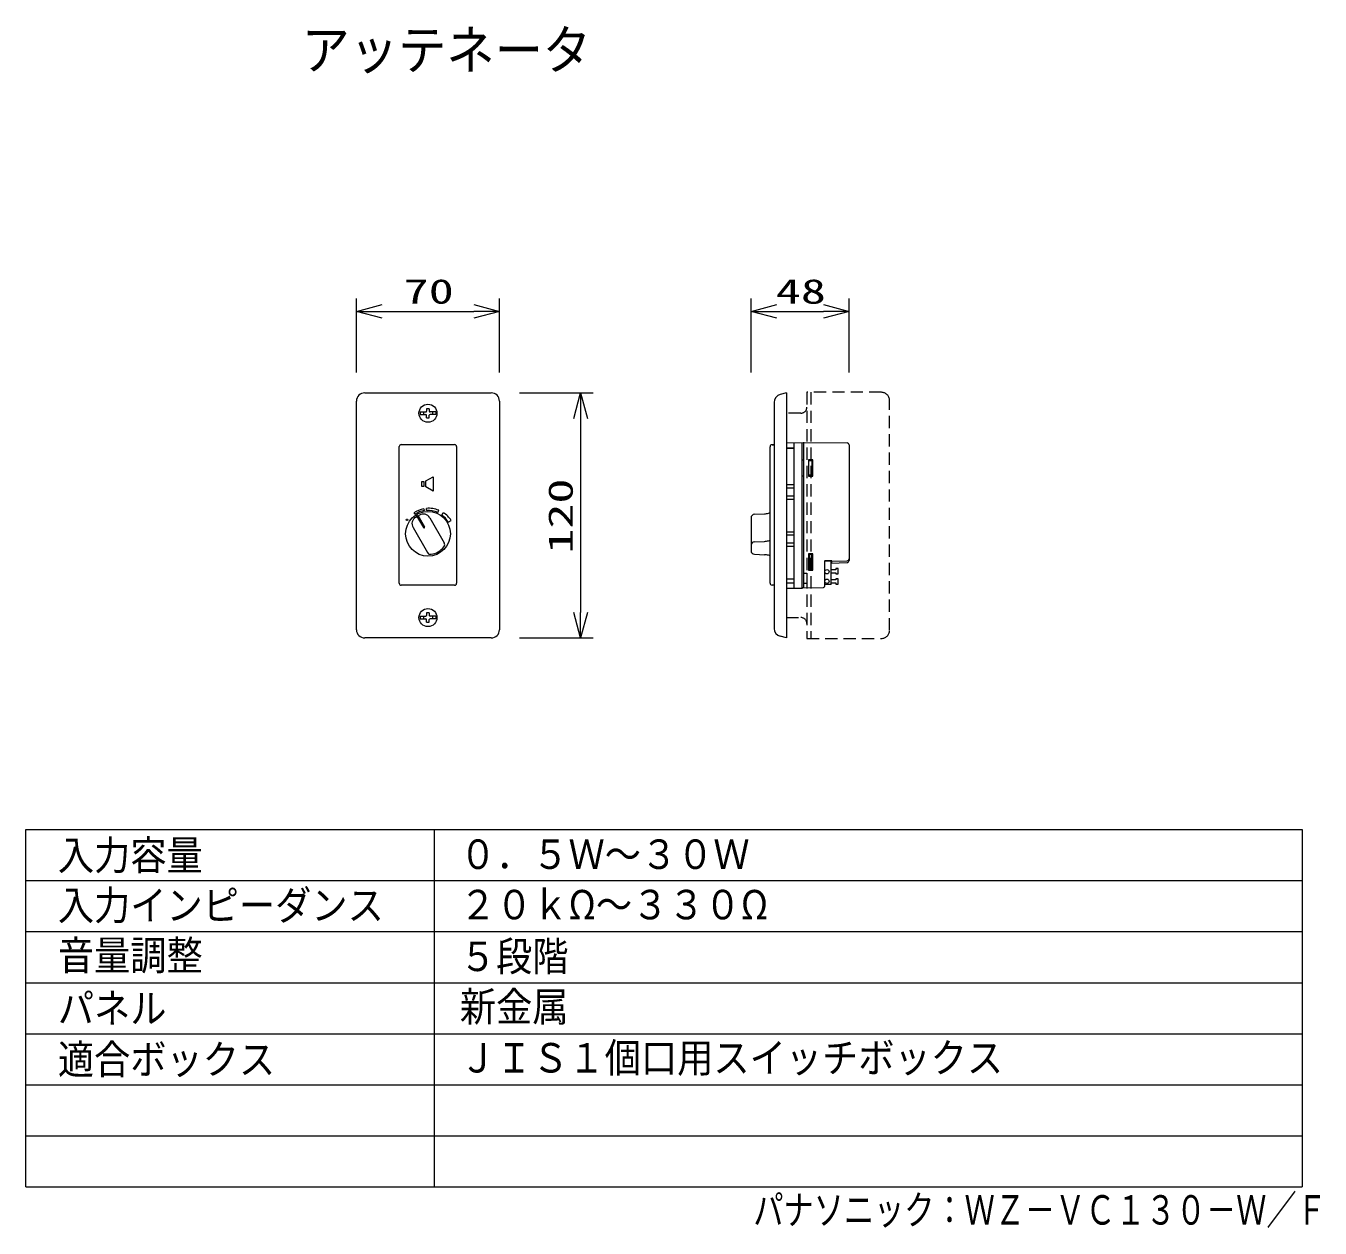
# Model space of a CAD drawing. Units: millimetres on the paper. Extents: x -62 to 64, y -58 to 59.
import ezdxf
from ezdxf.enums import TextEntityAlignment as Align

# ---------------------------------------------------------------- set-up
doc = ezdxf.new("R2010")
doc.units = ezdxf.units.MM
doc.linetypes.add('DASHED1', pattern=[1.8, 1.2, -0.6])
doc.layers.add('0-0_相当品', color=4, linetype='Continuous')
doc.layers.add('0-2_MOJI1', color=7, linetype='Continuous')
for name, color, linetype, lineweight in [('0-1_WAKU', 4, 'Continuous', 9), ('0-3_GAIKEI', 4, 'Continuous', 9), ('0-4_SUNPO', 7, 'Continuous', 9), ('0-5_0', 7, 'Continuous', 9)]:
    doc.layers.add(name, color=color, linetype=linetype, lineweight=lineweight)
doc.styles.add('ＭＳ ゴシック', font='')
doc.styles.get('ＭＳ ゴシック').set_extended_font_data('MS Gothic')

# ---------------------------------------------------------------- blocks, each defined once
blk = doc.blocks.new('_Open30')
at = {"layer": '0-5_0'}
blk.add_line((0, 0), (-1, 0), dxfattribs=at)
blk.add_lwpolyline([(-1, 0.2679), (0, 0), (-1, -0.2679)], dxfattribs=at)

msp = doc.modelspace()

# ---------------------------------------------------------------- linework, layer by layer
at = {"layer": '0-1_WAKU', "color": 3}
for p, q in [((-62.5, -54.367), (-62.5, -19.367)), ((-62.5, -19.367), (62.5, -19.367)), ((-22.5, -54.367), (-22.5, -19.367)), ((62.5, -19.367), (62.5, -54.367)), ((-62.5, -54.367), (62.5, -54.367))]:
    msp.add_line(p, q, dxfattribs=at)
at = {"layer": '0-1_WAKU'}
for p, q in [((-62.5, -24.367), (62.5, -24.367)), ((-62.5, -29.367), (62.5, -29.367)), ((-62.5, -34.367), (62.5, -34.367)), ((-62.5, -39.367), (62.5, -39.367)), ((-62.5, -44.367), (62.5, -44.367)), ((-62.5, -49.367), (62.5, -49.367))]:
    msp.add_line(p, q, dxfattribs=at)
at = {"layer": '0-3_GAIKEI', "color": 7}
for p, q in [((-29.323, 23.391), (-16.923, 23.391)), ((11.977, 23.391), (11.977, -0.609)), ((-30.123, 0.191), (-30.123, 22.591)), ((-16.123, 22.591), (-16.123, 0.191)), ((10.777, 22.455), (10.777, 0.326)), ((10.377, 4.767), (10.377, 18.114)), ((10.575, 18.312), (10.777, 18.314)), ((10.777, 18.314), (10.577, 18.314)), ((8.846, 11.504), (9.818, 11.553)), ((8.514, 11.155), (8.514, 7.96)), ((8.846, 8.802), (9.818, 8.85)), ((8.846, 7.589), (9.818, 7.541)), ((10.777, 4.567), (10.577, 4.567)), ((-16.923, -0.609), (-29.323, -0.609)), ((11.977, -0.609), (11.37, -0.447))]:
    msp.add_line(p, q, dxfattribs=at)
at = {"layer": '0-3_GAIKEI'}
for p, q in [((11.977, 23.391), (11.37, 23.228)), ((-22.993, 21.841), (-22.993, 21.591)), ((-23.893, 21.521), (-23.323, 21.521)), ((-23.573, 21.521), (-23.573, 21.261)), ((-23.253, 20.941), (-23.253, 21.191)), ((-23.253, 20.941), (-22.993, 20.941)), ((-22.993, 20.941), (-22.993, 21.191)), ((-22.353, 21.521), (-22.923, 21.521)), ((-22.353, 21.261), (-22.923, 21.261)), ((-22.674, 21.521), (-22.674, 21.261)), ((-22.353, 21.521), (-22.353, 21.261)), ((-25.935, 4.746), (-25.935, 18.129)), ((-25.735, 18.329), (-20.521, 18.329)), ((-20.321, 18.129), (-20.321, 4.746)), ((11.977, 18.543), (17.915, 18.496)), ((11.977, 17.991), (12.737, 17.991)), ((12.737, 17.925), (11.977, 17.912)), ((12.737, 4.24), (12.737, 18.54)), ((13.537, 4.314), (13.537, 18.54)), ((13.657, 18.571), (13.657, 4.31)), ((18.114, 18.296), (18.114, 6.97)), ((13.537, 16.841), (13.657, 16.841)), ((14.557, 16.841), (14.157, 16.841)), ((14.157, 16.841), (14.157, 15.24)), ((14.157, 16.759), (14.457, 16.741)), ((14.457, 16.741), (14.457, 15.341)), ((14.557, 15.24), (14.557, 16.841)), ((13.657, 15.24), (13.537, 15.24)), ((14.457, 15.341), (14.157, 15.322)), ((14.157, 15.24), (14.557, 15.24)), ((-23.723, 14.225), (-23.723, 14.725)), ((-23.723, 14.725), (-23.523, 14.725)), ((-23.523, 14.225), (-23.723, 14.225)), ((-23.523, 14.725), (-23.523, 14.225)), ((-23.324, 14.775), (-22.623, 15.175)), ((-23.324, 14.175), (-23.324, 14.775)), ((-22.623, 13.775), (-23.324, 14.175)), ((-22.623, 15.175), (-22.623, 13.775)), ((11.977, 14.091), (12.737, 14.091)), ((12.737, 14.391), (12.037, 14.391)), ((11.977, 13.291), (12.737, 13.291)), ((12.037, 12.991), (12.737, 12.991)), ((-24.505, 11.632), (-24.415, 11.498)), ((-24.233, 11.343), (-24.112, 11.413)), ((-24.112, 11.413), (-23.455, 10.275)), ((-24.081, 11.36), (-23.969, 11.425)), ((-23.526, 12.039), (-23.497, 11.857)), ((-23.259, 11.882), (-23.269, 12.075)), ((-22.172, 11.673), (-22.068, 11.898)), ((-21.771, 11.435), (-21.607, 11.656)), ((-24.59, 10.2), (-23.176, 7.751)), ((-24.315, 11.225), (-24.203, 11.29)), ((-24.233, 11.343), (-23.576, 10.205)), ((-23.487, 10.181), (-23.479, 10.186)), ((-22.945, 11.15), (-21.529, 8.698)), ((-21.146, 10.735), (-20.857, 10.902)), ((11.977, 9.791), (12.737, 9.791)), ((11.977, 9.491), (12.737, 9.491)), ((11.977, 8.691), (12.737, 8.691)), ((11.977, 8.391), (12.737, 8.391)), ((14.257, 6.128), (14.257, 7.553)), ((15.694, 6.881), (15.694, 4.445)), ((16.354, 6.921), (15.72, 6.921)), ((16.354, 4.631), (16.354, 6.921)), ((16.354, 6.73), (17.919, 6.771)), ((16.414, 6.911), (17.919, 6.95)), ((11.977, 5.191), (12.737, 5.191)), ((13.657, 5.731), (13.977, 5.731)), ((13.977, 5.731), (13.977, 4.711)), ((16.806, 6.066), (16.354, 6.066)), ((16.354, 5.775), (16.806, 5.775)), ((16.806, 5.076), (16.354, 5.076)), ((16.806, 5.775), (16.806, 5.661)), ((16.806, 5.661), (17.054, 5.661)), ((17.054, 5.191), (16.806, 5.191)), ((16.806, 5.191), (16.806, 5.076)), ((17.054, 5.661), (17.054, 6.181)), ((17.054, 4.671), (17.054, 5.191)), ((-20.521, 4.546), (-25.735, 4.546)), ((11.977, 4.791), (12.737, 4.791)), ((13.537, 4.24), (11.977, 4.24)), ((13.537, 4.313), (15.595, 4.345)), ((13.537, 4.313), (13.537, 4.24)), ((13.657, 4.31), (13.537, 4.313)), ((13.977, 4.711), (13.657, 4.711)), ((16.354, 4.631), (15.694, 4.631)), ((16.354, 4.786), (16.806, 4.786)), ((-23.893, 1.521), (-23.323, 1.521)), ((-23.893, 1.521), (-23.893, 1.261)), ((-23.573, 1.521), (-23.573, 1.261)), ((-23.253, 1.841), (-23.253, 1.591)), ((-22.993, 1.841), (-23.253, 1.841)), ((-22.993, 1.841), (-22.993, 1.591)), ((-22.353, 1.521), (-22.923, 1.521)), ((-22.674, 1.521), (-22.674, 1.261)), ((-23.893, 1.261), (-23.323, 1.261)), ((-23.253, 0.941), (-23.253, 1.191)), ((-23.253, 0.941), (-22.993, 0.941)), ((-22.993, 0.941), (-22.993, 1.191))]:
    msp.add_line(p, q, dxfattribs=at)
at = {"layer": '0-3_GAIKEI', "linetype": 'DASHED1'}
for p, q in [((21.277, 23.441), (13.977, 23.441)), ((13.977, 23.441), (13.977, -0.659)), ((14.377, 23.441), (14.377, -0.659)), ((22.077, 0.141), (22.077, 22.641)), ((13.377, 21.391), (11.977, 21.391)), ((11.977, 1.391), (13.377, 1.391)), ((13.977, -0.659), (21.277, -0.659))]:
    msp.add_line(p, q, dxfattribs=at)
at = {"layer": '0-3_GAIKEI'}
for points in [[(-22.993, 21.841), (-23.253, 21.841), (-23.253, 21.591)], [(-23.893, 21.521), (-23.893, 21.261), (-23.323, 21.261)], [(14.157, 6.122), (14.457, 6.141), (14.457, 7.541), (14.157, 7.559)], [(16.414, 6.731), (16.414, 6.953), (15.746, 6.941)], [(17.054, 6.181), (16.806, 6.181), (16.806, 6.066)], [(16.806, 4.786), (16.806, 4.671), (17.054, 4.671)], [(-22.353, 1.521), (-22.353, 1.261), (-22.923, 1.261)]]:
    msp.add_lwpolyline(points, dxfattribs=at)
msp.add_lwpolyline([(14.157, 6.041), (14.557, 6.041), (14.557, 7.641), (14.157, 7.641)], close=True, dxfattribs=at)
for centre, radius in [((-23.123, 21.391), 0.883), ((-23.123, 9.591), 2.19), ((-25.183, 10.955), 0.0741), ((15.941, 5.873), 0.212), ((15.941, 4.947), 0.212), ((-23.123, 1.391), 0.883)]:
    msp.add_circle(centre, radius, dxfattribs=at)
at = {"layer": '0-3_GAIKEI', "color": 7}
for centre, radius, start, end in [((-29.323, 22.591), 0.8, 90, 180), ((-16.923, 22.591), 0.8, 0, 90), ((11.577, 22.455), 0.8, 104.99859, 180), ((10.577, 18.114), 0.2, 90, 180), ((8.864, 11.155), 0.35, 92.85442, 180), ((9.771, 13.422), 1.87, 271.45083, 284.15696), ((10.179, 11.85), 0.246, 281.6346, 323.81992), ((9.771, 10.72), 1.87, 271.45083, 284.15696), ((10.179, 9.147), 0.246, 281.6346, 323.81992), ((8.864, 8.452), 0.35, 92.85442, 180), ((8.864, 7.939), 0.35, 180, 267.14558), ((9.771, 5.671), 1.87, 75.84304, 88.54917), ((10.179, 7.244), 0.246, 36.18008, 78.3654), ((10.577, 4.767), 0.2, 180, 270), ((-29.323, 0.191), 0.8, 180, 270), ((-16.923, 0.191), 0.8, 270, 0), ((11.577, 0.326), 0.8, 180, 255.00141)]:
    msp.add_arc(centre, radius, start, end, dxfattribs=at)
at = {"layer": '0-3_GAIKEI', "linetype": 'DASHED1'}
for centre, radius, start, end in [((21.277, 22.641), 0.8, 0, 90), ((13.377, 21.991), 0.6, 270, 0), ((13.377, 0.791), 0.6, 0, 90), ((21.277, 0.141), 0.8, 270, 0)]:
    msp.add_arc(centre, radius, start, end, dxfattribs=at)
at = {"layer": '0-3_GAIKEI'}
for centre, radius, start, end in [((-23.323, 21.591), 0.07, 270, 0), ((-22.923, 21.591), 0.07, 180, 270), ((-23.323, 21.191), 0.07, 0, 90), ((-22.923, 21.191), 0.07, 90, 180), ((-25.735, 18.129), 0.2, 90, 180), ((-20.521, 18.129), 0.2, 0, 90), ((17.914, 18.296), 0.2, 0, 89.55123), ((-23.039, 9.489), 2.595, 100.80958, 124.36632), ((-23.136, 9.581), 2.304, 99.0156, 123.71218), ((-23.594, 10.775), 0.75, 30.00292, 120.00292), ((-23.037, 9.488), 2.598, 68.09581, 95.11685), ((-23.137, 9.587), 2.298, 65.16879, 93.02742), ((-23.134, 9.588), 2.296, 30.00227, 53.59298), ((-23.041, 9.481), 2.605, 33.0523, 56.61296), ((-23.94, 10.575), 0.75, 120.00292, 209.99948), ((-23.52, 10.237), 0.065, 210, 300), ((-23.511, 10.242), 0.065, 300, 30), ((-22.873, 7.926), 0.35, 209.99948, 278.87325), ((-23.125, 9.544), 1.988, 278.87325, 300.27952), ((-23.108, 9.554), 1.988, 299.72048, 321.12675), ((-21.833, 8.526), 0.35, 321.12675, 30.00052), ((15.754, 6.881), 0.06, 91.00509, 180), ((17.914, 7.15), 0.2, 271.49948, 0), ((17.914, 6.97), 0.2, 271.50126, 0), ((-25.735, 4.746), 0.2, 180, 270), ((-20.521, 4.746), 0.2, 270, 0), ((15.594, 4.445), 0.1, 270.89503, 0), ((-23.323, 1.591), 0.07, 270, 0), ((-22.923, 1.591), 0.07, 180, 270), ((-23.323, 1.191), 0.07, 0, 90), ((-22.923, 1.191), 0.07, 90, 180)]:
    msp.add_arc(centre, radius, start, end, dxfattribs=at)
at = {"layer": '0-4_SUNPO'}
for p, q in [((-30.123, 25.391), (-30.123, 32.615)), ((-16.123, 25.391), (-16.123, 32.615)), ((8.524, 25.391), (8.524, 32.615)), ((18.114, 25.391), (18.114, 32.615)), ((-27.623, 31.365), (-18.623, 31.365)), ((11.024, 31.365), (15.614, 31.365)), ((-14.157, 23.391), (-6.933, 23.391)), ((-8.183, 20.891), (-8.183, 1.891)), ((-14.157, -0.609), (-6.933, -0.609))]:
    msp.add_line(p, q, dxfattribs=at)

# ---------------------------------------------------------------- block references
at = {"layer": '0-4_SUNPO', "xscale": 2.5, "yscale": 2.5}
for p, rotation in [((-30.123, 31.365), 180), ((8.524, 31.365), 180), ((-8.183, 23.391), 90), ((-8.183, -0.609), 270)]:
    msp.add_blockref('_Open30', p, dxfattribs=dict(at, rotation=rotation))
for p in [(-16.123, 31.365), (18.114, 31.365)]:
    msp.add_blockref('_Open30', p, dxfattribs=at)

# ---------------------------------------------------------------- texts
at = {"layer": '0-0_相当品', "style": 'ＭＳ ゴシック', "width": 0.75}
msp.add_text('パナソニック：ＷＺ－ＶＣ１３０－Ｗ／Ｆ', height=2.889, dxfattribs=at).set_placement((8.74, -58.922), align=Align.BOTTOM_LEFT)
at = {"layer": '0-2_MOJI1', "style": 'ＭＳ ゴシック', "width": 0.9}
for s, height, p in [('アッテネータ', 3.849, (-35.5, 53.893)), ('入力容量', 2.889, (-59.37, -24.193)), ('０．５Ｗ～３０Ｗ', 2.889, (-20, -24.096)), ('入力インピーダンス', 2.889, (-59.37, -29.096)), ('２０ｋΩ～３３０Ω', 2.889, (-20, -29.028)), ('音量調整', 2.889, (-59.37, -34)), ('５段階', 2.889, (-20, -34.096)), ('パネル', 2.889, (-59.37, -39.183)), ('新金属', 2.889, (-20, -39.027)), ('適合ボックス', 2.889, (-59.37, -44.183)), ('ＪＩＳ１個口用スイッチボックス', 2.889, (-20, -44.027))]:
    msp.add_text(s, height=height, dxfattribs=at).set_placement(p, align=Align.BOTTOM_LEFT)
at = {"layer": '0-4_SUNPO', "style": 'ＭＳ ゴシック', "width": 1.5}
for s, p in [('70', (-25.504, 31.402)), ('48', (10.938, 31.402))]:
    msp.add_text(s, height=2.405, dxfattribs=at).set_placement(p, align=Align.BOTTOM_LEFT)
msp.add_text('120', height=2.405, rotation=90, dxfattribs=at).set_placement((-8.221, 7.641), align=Align.BOTTOM_LEFT)

doc.saveas('drawing.dxf')
